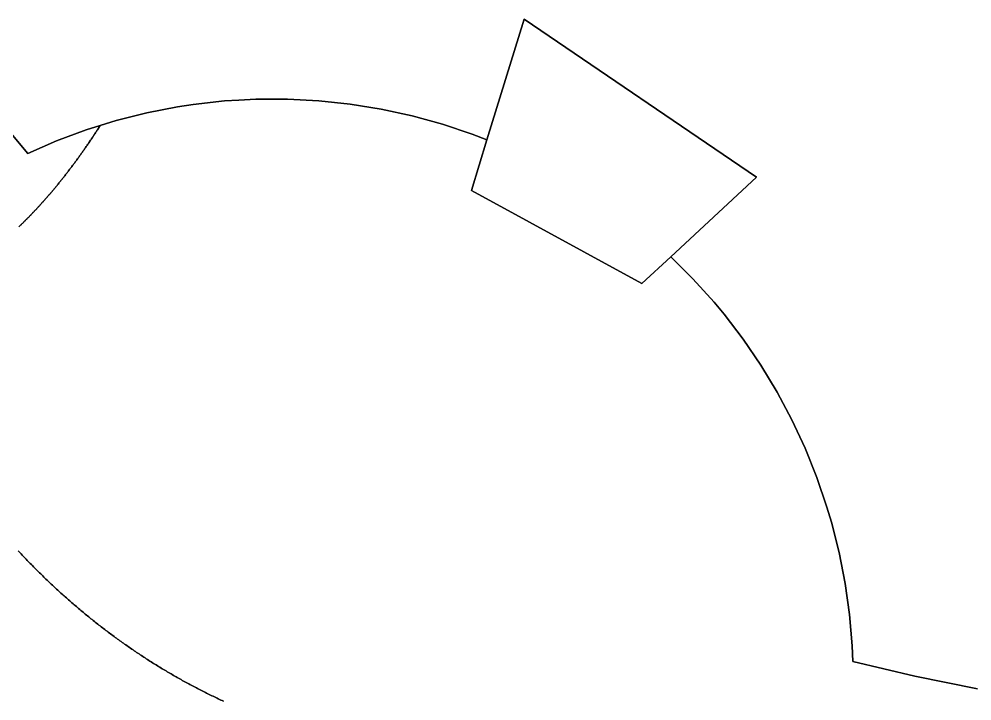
# Model space of a CAD drawing. Header units: millimetres. Extents: x 539514 to 908003, y -69769 to 203909.
# Drawn here: x 649579 to 703140, y -34705 to 3596 of the extents above; entities that cross this region are included whole.
import ezdxf

# ---------------------------------------------------------------- set-up
doc = ezdxf.new("R2010")
doc.units = ezdxf.units.MM
doc.layers.add('CLOSED_AREAS', color=7, linetype='Continuous')

msp = doc.modelspace()

# ---------------------------------------------------------------- linework, layer by layer
at = {"layer": 'CLOSED_AREAS'}
for points in [[(647759.648, -1227.73), (650067.606, -3948.058), (651691.046, -3243.454), (653350.333, -2627.977), (654141.067, -2382.58), (655040.559, -2103.432), (656756.757, -1671.37), (658493.873, -1333.05), (659368.67, -1199.371), (661127.546, -1003.478), (661923.817, -958.328), (662894.461, -903.291), (664664.201, -899.124), (666431.569, -990.984), (668191.344, -1178.593), (669938.357, -1461.412), (671667.445, -1838.602), (673373.51, -2309.054), (675051.554, -2871.368), (675878.505, -3186.477), (677962.346, 3596.032), (691036.327, -5282.148), (686209.346, -9757.292), (687460.453, -11000.991), (688642.475, -12310.531), (689206.492, -12988.804), (690278.451, -14389.867), (691273.059, -15846.853), (692187.414, -17355.498), (693018.846, -18911.384), (693764.906, -20509.968), (694423.419, -22146.562), (694992.447, -23816.365), (695242.88, -24662.208), (695674.654, -26372.656), (696013.3, -28103.956), (696257.799, -29851.032), (696407.462, -31608.777), (696446.575, -32490.046), (699932.722, -33315.268), (703444.657, -34022.647)], [(703444.657, -34022.647), (699932.722, -33315.268), (696446.575, -32490.046), (696407.462, -31608.777), (696257.799, -29851.032), (696013.3, -28103.956), (695674.654, -26372.656), (695242.88, -24662.208), (694992.447, -23816.365), (694423.419, -22146.562), (693764.906, -20509.968), (693018.846, -18911.384), (692187.414, -17355.498), (691273.059, -15846.853), (690278.451, -14389.867), (689206.492, -12988.804), (688642.475, -12310.531), (687460.453, -11000.991), (686209.346, -9757.292), (684585.537, -11262.75), (675004.96, -6029.71), (675878.505, -3186.477), (675051.554, -2871.368), (673373.51, -2309.054), (671667.445, -1838.602), (669938.357, -1461.412), (668191.344, -1178.593), (666431.569, -990.984), (664664.201, -899.124), (662894.461, -903.291), (661923.817, -958.328), (661127.546, -1003.478), (659368.67, -1199.371), (658493.873, -1333.05), (656756.757, -1671.37), (655040.559, -2103.432), (654141.067, -2382.58), (654110.915, -2429.743), (654080.747, -2476.785), (654050.562, -2523.707), (654020.362, -2570.508), (653990.146, -2617.189), (653959.915, -2663.75), (653929.667, -2710.191), (653899.404, -2756.512), (653869.125, -2802.713), (653838.831, -2848.794), (653808.521, -2894.756), (653778.196, -2940.598), (653747.856, -2986.321), (653717.5, -3031.924), (653687.129, -3077.409), (653656.742, -3122.774), (653626.341, -3168.02), (653595.924, -3213.147), (653565.492, -3258.156), (653535.045, -3303.046), (653504.583, -3347.817), (653474.107, -3392.47), (653443.615, -3437.005), (653413.109, -3481.421), (653382.588, -3525.719), (653352.052, -3569.9), (653321.501, -3613.962), (653290.936, -3657.906), (653260.356, -3701.733), (653229.762, -3745.442), (653199.154, -3789.034), (653168.531, -3832.508), (653137.893, -3875.865), (653107.242, -3919.105), (653076.576, -3962.228), (653045.896, -4005.234), (653015.202, -4048.123), (652984.494, -4090.895), (652953.772, -4133.551), (652923.035, -4176.09), (652892.285, -4218.512), (652861.521, -4260.819), (652830.744, -4303.009), (652799.952, -4345.083), (652769.147, -4387.041), (652738.328, -4428.883), (652707.496, -4470.609), (652676.65, -4512.22), (652645.79, -4553.715), (652614.917, -4595.095), (652584.031, -4636.359), (652553.131, -4677.508), (652522.218, -4718.542), (652491.292, -4759.461), (652460.353, -4800.265), (652429.4, -4840.954), (652398.435, -4881.529), (652367.456, -4921.988), (652336.465, -4962.334), (652305.461, -5002.565), (652274.443, -5042.681), (652243.413, -5082.684), (652212.371, -5122.572), (652181.315, -5162.346), (652150.247, -5202.007), (652119.166, -5241.554), (652088.073, -5280.987), (652056.967, -5320.307), (652025.849, -5359.513), (651994.718, -5398.606), (651963.575, -5437.585), (651932.42, -5476.452), (651901.253, -5515.205), (651870.073, -5553.846), (651838.882, -5592.373), (651807.678, -5630.789), (651776.462, -5669.091), (651745.234, -5707.281), (651713.995, -5745.359), (651682.743, -5783.324), (651651.48, -5821.177), (651620.205, -5858.919), (651588.918, -5896.548), (651557.62, -5934.065), (651526.31, -5971.471), (651494.989, -6008.765), (651463.656, -6045.948), (651432.311, -6083.019), (651400.955, -6119.979), (651369.588, -6156.827), (651338.21, -6193.565), (651306.82, -6230.192), (651275.42, -6266.707), (651244.008, -6303.112), (651212.585, -6339.407), (651181.151, -6375.59), (651149.706, -6411.664), (651118.25, -6447.626), (651086.784, -6483.479), (651055.306, -6519.222), (651023.818, -6554.854), (650992.319, -6590.377), (650960.81, -6625.79), (650929.289, -6661.093), (650897.759, -6696.286), (650866.218, -6731.37), (650834.666, -6766.345), (650803.104, -6801.21), (650771.532, -6835.967), (650739.949, -6870.614), (650708.357, -6905.152), (650676.754, -6939.581), (650645.141, -6973.902), (650613.518, -7008.114), (650581.885, -7042.217), (650550.242, -7076.212), (650518.589, -7110.099), (650486.926, -7143.878), (650455.254, -7177.548), (650423.571, -7211.11), (650391.879, -7244.565), (650360.178, -7277.911), (650328.467, -7311.151), (650296.746, -7344.282), (650265.016, -7377.306), (650233.276, -7410.223), (650201.527, -7443.032), (650169.769, -7475.734), (650138.001, -7508.33), (650106.224, -7540.818), (650074.438, -7573.199), (650042.643, -7605.474), (650010.839, -7637.642), (649979.026, -7669.704), (649947.204, -7701.659), (649915.373, -7733.508), (649883.533, -7765.251), (649851.685, -7796.888), (649819.827, -7828.418), (649787.961, -7859.843), (649756.087, -7891.162), (649724.204, -7922.376), (649692.312, -7953.484), (649660.412, -7984.486), (649628.503, -8015.383), (649596.586, -8046.175), (649564.661, -8076.862)], [(649564.661, -8076.862), (649596.586, -8046.175), (649628.503, -8015.383), (649660.412, -7984.486), (649692.312, -7953.484), (649724.204, -7922.376), (649756.087, -7891.162), (649787.961, -7859.843), (649819.827, -7828.418), (649851.685, -7796.888), (649883.533, -7765.251), (649915.373, -7733.508), (649947.204, -7701.659), (649979.026, -7669.704), (650010.839, -7637.642), (650042.643, -7605.474), (650074.438, -7573.199), (650106.224, -7540.818), (650138.001, -7508.33), (650169.769, -7475.734), (650201.527, -7443.032), (650233.276, -7410.223), (650265.016, -7377.306), (650296.746, -7344.282), (650328.467, -7311.151), (650360.178, -7277.911), (650391.879, -7244.565), (650423.571, -7211.11), (650455.254, -7177.548), (650486.926, -7143.878), (650518.589, -7110.099), (650550.242, -7076.212), (650581.885, -7042.217), (650613.518, -7008.114), (650645.141, -6973.902), (650676.754, -6939.581), (650708.357, -6905.152), (650739.949, -6870.614), (650771.532, -6835.967), (650803.104, -6801.21), (650834.666, -6766.345), (650866.218, -6731.37), (650897.759, -6696.286), (650929.289, -6661.093), (650960.81, -6625.79), (650992.319, -6590.377), (651023.818, -6554.854), (651055.306, -6519.222), (651086.784, -6483.479), (651118.25, -6447.626), (651149.706, -6411.664), (651181.151, -6375.59), (651212.585, -6339.407), (651244.008, -6303.112), (651275.42, -6266.707), (651306.82, -6230.192), (651338.21, -6193.565), (651369.588, -6156.827), (651400.955, -6119.979), (651432.311, -6083.019), (651463.656, -6045.948), (651494.989, -6008.765), (651526.31, -5971.471), (651557.62, -5934.065), (651588.918, -5896.548), (651620.205, -5858.919), (651651.48, -5821.177), (651682.743, -5783.324), (651713.995, -5745.359), (651745.234, -5707.281), (651776.462, -5669.091), (651807.678, -5630.789), (651838.882, -5592.373), (651870.073, -5553.846), (651901.253, -5515.205), (651932.42, -5476.452), (651963.575, -5437.585), (651994.718, -5398.606), (652025.849, -5359.513), (652056.967, -5320.307), (652088.073, -5280.987), (652119.166, -5241.554), (652150.247, -5202.007), (652181.315, -5162.346), (652212.371, -5122.572), (652243.413, -5082.684), (652274.443, -5042.681), (652305.461, -5002.565), (652336.465, -4962.334), (652367.456, -4921.988), (652398.435, -4881.529), (652429.4, -4840.954), (652460.353, -4800.265), (652491.292, -4759.461), (652522.218, -4718.542), (652553.131, -4677.508), (652584.031, -4636.359), (652614.917, -4595.095), (652645.79, -4553.715), (652676.65, -4512.22), (652707.496, -4470.609), (652738.328, -4428.883), (652769.147, -4387.041), (652799.952, -4345.083), (652830.744, -4303.009), (652861.521, -4260.819), (652892.285, -4218.512), (652923.035, -4176.09), (652953.772, -4133.551), (652984.494, -4090.895), (653015.202, -4048.123), (653045.896, -4005.234), (653076.576, -3962.228), (653107.242, -3919.105), (653137.893, -3875.865), (653168.531, -3832.508), (653199.154, -3789.034), (653229.762, -3745.442), (653260.356, -3701.733), (653290.936, -3657.906), (653321.501, -3613.962), (653352.052, -3569.9), (653382.588, -3525.719), (653413.109, -3481.421), (653443.615, -3437.005), (653474.107, -3392.47), (653504.583, -3347.817), (653535.045, -3303.046), (653565.492, -3258.156), (653595.924, -3213.147), (653626.341, -3168.02), (653656.742, -3122.774), (653687.129, -3077.409), (653717.5, -3031.924), (653747.856, -2986.321), (653778.196, -2940.598), (653808.521, -2894.756), (653838.831, -2848.794), (653869.125, -2802.713), (653899.404, -2756.512), (653929.667, -2710.191), (653959.915, -2663.75), (653990.146, -2617.189), (654020.362, -2570.508), (654050.562, -2523.707), (654080.747, -2476.785), (654110.915, -2429.743), (654141.067, -2382.58), (653350.333, -2627.977), (651691.046, -3243.454), (650067.606, -3948.058), (647759.648, -1227.73)], [(649528.176, -26269.425), (649584.547, -26329.937), (649641.037, -26390.325), (649697.645, -26450.589), (649754.37, -26510.729), (649811.214, -26570.745), (649868.175, -26630.636), (649925.253, -26690.402), (649982.449, -26750.043), (650039.761, -26809.557), (650097.19, -26868.946), (650154.735, -26928.208), (650212.396, -26987.343), (650270.174, -27046.352), (650328.067, -27105.233), (650386.075, -27163.986), (650444.199, -27222.611), (650502.438, -27281.107), (650560.792, -27339.475), (650619.26, -27397.714), (650677.843, -27455.823), (650736.54, -27513.803), (650795.351, -27571.652), (650854.276, -27629.371), (650913.314, -27686.959), (650972.465, -27744.416), (651031.73, -27801.742), (651091.107, -27858.936), (651150.597, -27915.998), (651210.199, -27972.927), (651269.914, -28029.724), (651329.74, -28086.388), (651389.679, -28142.918), (651449.728, -28199.314), (651509.889, -28255.576), (651570.161, -28311.704), (651630.544, -28367.697), (651691.038, -28423.555), (651751.642, -28479.278), (651812.356, -28534.865), (651873.18, -28590.315), (651934.114, -28645.63), (651995.157, -28700.807), (652056.31, -28755.848), (652117.571, -28810.751), (652178.942, -28865.516), (652240.421, -28920.143), (652302.009, -28974.632), (652363.704, -29028.982), (652425.508, -29083.193), (652487.419, -29137.264), (652549.438, -29191.196), (652611.565, -29244.987), (652673.798, -29298.638), (652736.138, -29352.149), (652798.585, -29405.518), (652861.138, -29458.746), (652923.797, -29511.832), (652986.562, -29564.776), (653049.433, -29617.578), (653112.41, -29670.237), (653175.492, -29722.753), (653238.679, -29775.125), (653301.97, -29827.354), (653365.367, -29879.438), (653428.868, -29931.378), (653492.473, -29983.174), (653556.181, -30034.824), (653619.994, -30086.329), (653683.91, -30137.688), (653747.93, -30188.901), (653812.052, -30239.967), (653876.278, -30290.887), (653940.606, -30341.66), (654005.036, -30392.285), (654069.569, -30442.763), (654134.203, -30493.092), (654198.94, -30543.273), (654263.777, -30593.306), (654328.716, -30643.189), (654393.757, -30692.923), (654458.898, -30742.507), (654524.139, -30791.941), (654589.481, -30841.224), (654654.924, -30890.357), (654720.466, -30939.339), (654786.108, -30988.169), (654851.849, -31036.847), (654917.69, -31085.374), (654983.63, -31133.748), (655049.669, -31181.969), (655115.806, -31230.037), (655182.042, -31277.952), (655248.376, -31325.713), (655314.807, -31373.32), (655381.337, -31420.773), (655447.964, -31468.071), (655514.689, -31515.213), (655581.51, -31562.201), (655648.429, -31609.032), (655715.444, -31655.708), (655782.555, -31702.227), (655849.763, -31748.589), (655917.066, -31794.794), (655984.465, -31840.842), (656051.96, -31886.732), (656119.55, -31932.464), (656187.236, -31978.038), (656255.016, -32023.452), (656322.89, -32068.708), (656390.86, -32113.804), (656458.923, -32158.741), (656527.08, -32203.517), (656595.331, -32248.134), (656663.676, -32292.589), (656732.113, -32336.883), (656800.644, -32381.016), (656869.268, -32424.987), (656937.985, -32468.796), (657006.793, -32512.443), (657075.694, -32555.927), (657144.687, -32599.247), (657213.772, -32642.405), (657282.948, -32685.398), (657352.216, -32728.228), (657421.575, -32770.893), (657491.024, -32813.394), (657560.564, -32855.729), (657630.195, -32897.899), (657699.915, -32939.903), (657769.726, -32981.741), (657839.627, -33023.413), (657909.617, -33064.918), (657979.696, -33106.256), (658049.864, -33147.426), (658120.121, -33188.429), (658190.467, -33229.264), (658260.902, -33269.93), (658331.424, -33310.427), (658402.035, -33350.756), (658472.733, -33390.915), (658543.519, -33430.904), (658614.392, -33470.723), (658685.352, -33510.372), (658756.399, -33549.85), (658827.532, -33589.157), (658898.752, -33628.293), (658970.059, -33667.257), (659041.451, -33706.049), (659112.929, -33744.668), (659184.492, -33783.115), (659256.141, -33821.388), (659327.875, -33859.488), (659399.694, -33897.415), (659471.597, -33935.167), (659543.585, -33972.745), (659615.657, -34010.148), (659687.813, -34047.376), (659760.053, -34084.429), (659832.376, -34121.306), (659904.782, -34158.007), (659977.272, -34194.532), (660049.845, -34230.88), (660122.5, -34267.05), (660195.237, -34303.044), (660268.057, -34338.859), (660340.959, -34374.497), (660413.942, -34409.956), (660487.007, -34445.236), (660560.154, -34480.338), (660633.381, -34515.26), (660706.69, -34550.002), (660780.078, -34584.564), (660853.548, -34618.946), (660927.097, -34653.147), (661000.727, -34687.167), (661074.436, -34721.005)], [(661074.436, -34721.005), (661000.727, -34687.167), (660927.097, -34653.147), (660853.548, -34618.946), (660780.078, -34584.564), (660706.69, -34550.002), (660633.381, -34515.26), (660560.154, -34480.338), (660487.007, -34445.236), (660413.942, -34409.956), (660340.959, -34374.497), (660268.057, -34338.859), (660195.237, -34303.044), (660122.5, -34267.05), (660049.845, -34230.88), (659977.272, -34194.532), (659904.782, -34158.007), (659832.376, -34121.306), (659760.053, -34084.429), (659687.813, -34047.376), (659615.657, -34010.148), (659543.585, -33972.745), (659471.597, -33935.167), (659399.694, -33897.415), (659327.875, -33859.488), (659256.141, -33821.388), (659184.492, -33783.115), (659112.929, -33744.668), (659041.451, -33706.049), (658970.059, -33667.257), (658898.752, -33628.293), (658827.532, -33589.157), (658756.399, -33549.85), (658685.352, -33510.372), (658614.392, -33470.723), (658543.519, -33430.904), (658472.733, -33390.915), (658402.035, -33350.756), (658331.424, -33310.427), (658260.902, -33269.93), (658190.467, -33229.264), (658120.121, -33188.429), (658049.864, -33147.426), (657979.696, -33106.256), (657909.617, -33064.918), (657839.627, -33023.413), (657769.726, -32981.741), (657699.915, -32939.903), (657630.195, -32897.899), (657560.564, -32855.729), (657491.024, -32813.394), (657421.575, -32770.893), (657352.216, -32728.228), (657282.948, -32685.398), (657213.772, -32642.405), (657144.687, -32599.247), (657075.694, -32555.927), (657006.793, -32512.443), (656937.985, -32468.796), (656869.268, -32424.987), (656800.644, -32381.016), (656732.113, -32336.883), (656663.676, -32292.589), (656595.331, -32248.134), (656527.08, -32203.517), (656458.923, -32158.741), (656390.86, -32113.804), (656322.89, -32068.708), (656255.016, -32023.452), (656187.236, -31978.038), (656119.55, -31932.464), (656051.96, -31886.732), (655984.465, -31840.842), (655917.066, -31794.794), (655849.763, -31748.589), (655782.555, -31702.227), (655715.444, -31655.708), (655648.429, -31609.032), (655581.51, -31562.201), (655514.689, -31515.213), (655447.964, -31468.071), (655381.337, -31420.773), (655314.807, -31373.32), (655248.376, -31325.713), (655182.042, -31277.952), (655115.806, -31230.037), (655049.669, -31181.969), (654983.63, -31133.748), (654917.69, -31085.374), (654851.849, -31036.847), (654786.108, -30988.169), (654720.466, -30939.339), (654654.924, -30890.357), (654589.481, -30841.224), (654524.139, -30791.941), (654458.898, -30742.507), (654393.757, -30692.923), (654328.716, -30643.189), (654263.777, -30593.306), (654198.94, -30543.273), (654134.203, -30493.092), (654069.569, -30442.763), (654005.036, -30392.285), (653940.606, -30341.66), (653876.278, -30290.887), (653812.052, -30239.967), (653747.93, -30188.901), (653683.91, -30137.688), (653619.994, -30086.329), (653556.181, -30034.824), (653492.473, -29983.174), (653428.868, -29931.378), (653365.367, -29879.438), (653301.97, -29827.354), (653238.679, -29775.125), (653175.492, -29722.753), (653112.41, -29670.237), (653049.433, -29617.578), (652986.562, -29564.776), (652923.797, -29511.832), (652861.138, -29458.746), (652798.585, -29405.518), (652736.138, -29352.149), (652673.798, -29298.638), (652611.565, -29244.987), (652549.438, -29191.196), (652487.419, -29137.264), (652425.508, -29083.193), (652363.704, -29028.982), (652302.009, -28974.632), (652240.421, -28920.143), (652178.942, -28865.516), (652117.571, -28810.751), (652056.31, -28755.848), (651995.157, -28700.807), (651934.114, -28645.63), (651873.18, -28590.315), (651812.356, -28534.865), (651751.642, -28479.278), (651691.038, -28423.555), (651630.544, -28367.697), (651570.161, -28311.704), (651509.889, -28255.576), (651449.728, -28199.314), (651389.679, -28142.918), (651329.74, -28086.388), (651269.914, -28029.724), (651210.199, -27972.927), (651150.597, -27915.998), (651091.107, -27858.936), (651031.73, -27801.742), (650972.465, -27744.416), (650913.314, -27686.959), (650854.276, -27629.371), (650795.351, -27571.652), (650736.54, -27513.803), (650677.843, -27455.823), (650619.26, -27397.714), (650560.792, -27339.475), (650502.438, -27281.107), (650444.199, -27222.611), (650386.075, -27163.986), (650328.067, -27105.233), (650270.174, -27046.352), (650212.396, -26987.343), (650154.735, -26928.208), (650097.19, -26868.946), (650039.761, -26809.557), (649982.449, -26750.043), (649925.253, -26690.402), (649868.175, -26630.636), (649811.214, -26570.745), (649754.37, -26510.729), (649697.645, -26450.589), (649641.037, -26390.325), (649584.547, -26329.937), (649528.176, -26269.425)]]:
    msp.add_lwpolyline(points, dxfattribs=at)
msp.add_lwpolyline([(675878.505, -3186.477), (675004.96, -6029.71), (684585.537, -11262.75), (686209.346, -9757.292), (691036.327, -5282.148), (677962.346, 3596.032)], close=True, dxfattribs=at)

doc.saveas('drawing.dxf')
